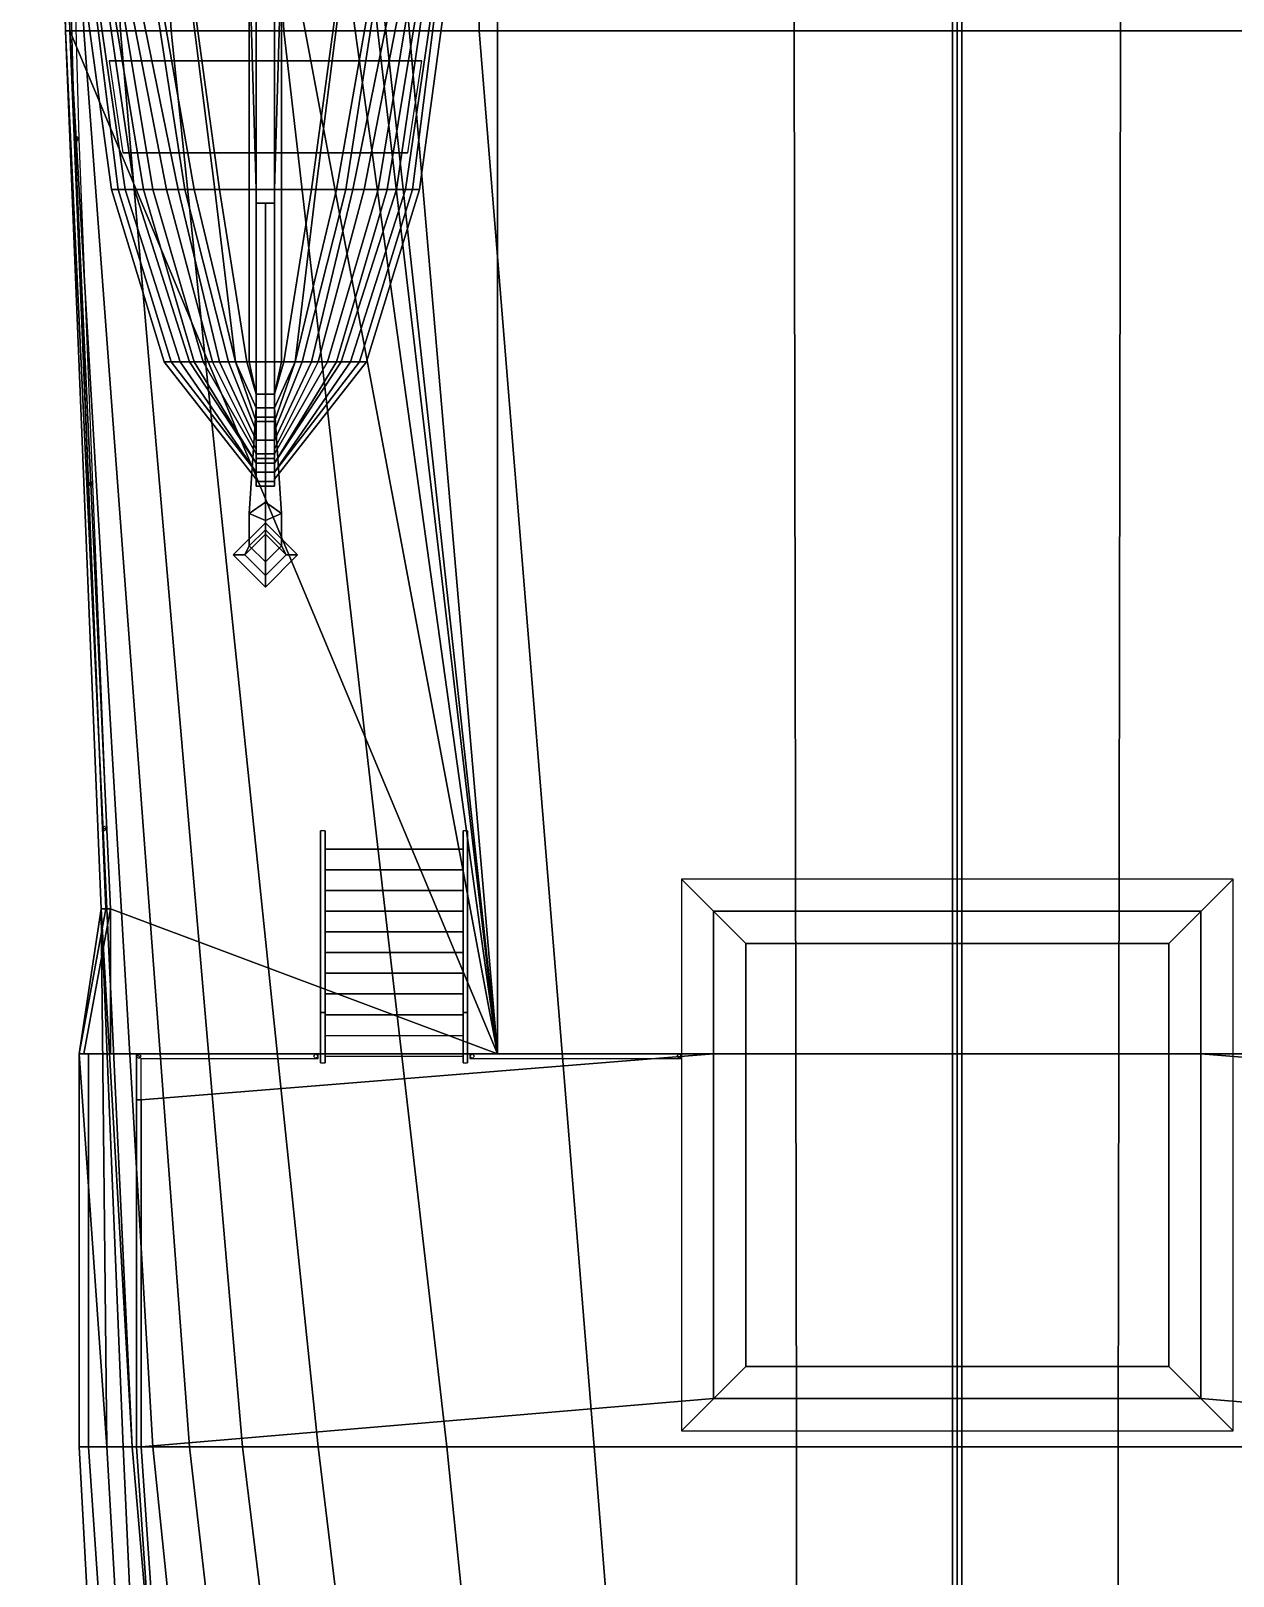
# Model space of a CAD drawing. Header units: millimetres. Extents: x -4 to 4, y -37.4 to 54.3.
# Drawn here: x -4.03 to 1.2, y -12.25 to -5.53 of the extents above; entities that cross this region are included whole.
import ezdxf

# ---------------------------------------------------------------- set-up
doc = ezdxf.new("R2010")
doc.units = ezdxf.units.MM
for name, color, linetype in [('lifebuoys', 1, 'Continuous'), ('railing', 6, 'Continuous'), ('superstructure', 3, 'Continuous')]:
    doc.layers.add(name, color=color, linetype=linetype)

msp = doc.modelspace()

# ---------------------------------------------------------------- linework, layer by layer
for points in [[(-3.95, 0.55, -0.61), (-3.64, -5.53, -0.61), (-3.8, -5.53), (-4.03, 0.55)], [(-4.03, 0.55), (-3.8, -5.53), (-3.86, -5.53, 0.61), (-4.03, 0.55, 0.61)], [(-4.03, 0.55, 0.61), (-3.86, -5.53, 0.61), (-3.88, -5.53, 1.22), (-4.03, 0.55, 1.22)], [(-4.03, 0.55, 1.22), (-3.88, -5.53, 1.22), (-3.88, -5.53, 1.65), (-4, 0.55, 1.65)], [(-4, 0.55, 1.65), (-3.88, -5.53, 1.65), (-3.86, -5.53, 1.71), (-3.98, 0.55, 1.71)], [(-3.78, 0.55, -1.23), (-3.42, -5.53, -1.23), (-3.64, -5.53, -0.61), (-3.95, 0.55, -0.61)], [(-3.26, 0.55, -1.82), (-2.93, -5.53, -1.82), (-3.42, -5.53, -1.23), (-3.78, 0.55, -1.23)], [(-2.15, 0.55, -2.23), (-2.08, -5.53, -2.23), (-2.93, -5.53, -1.82), (-3.26, 0.55, -1.82)], [(-0.71, 0.55, -2.49), (-0.71, -5.53, -2.53), (-2.08, -5.53, -2.23), (-2.15, 0.55, -2.23)], [(0, 0.55, -2.62), (0, -5.53, -2.62), (-0.71, -5.53, -2.53), (-0.71, 0.55, -2.49)], [(0.71, -5.53, -2.53), (0, -5.53, -2.62), (0, 0.55, -2.62), (0.71, 0.55, -2.49)], [(2.08, -5.53, -2.23), (0.71, -5.53, -2.53), (0.71, 0.55, -2.49), (2.15, 0.55, -2.23)], [(-3.88, -5.53, 1.65), (-3.88, -5.53, 1.22), (-3.59, -11.69, 1.22), (-3.724, -9.35, 1.65)], [(-3.88, -5.53, 1.22), (-3.86, -5.53, 0.61), (-3.5, -11.69, 0.61), (-3.59, -11.69, 1.22)], [(-3.88, -5.53, 1.65), (-3.724, -9.35, 1.65), (-3.704, -9.35, 1.71), (-3.86, -5.53, 1.71)], [(-3.86, -5.53, 0.61), (-3.8, -5.53), (-3.34, -11.69), (-3.5, -11.69, 0.61)], [(-3.8, -5.53), (-3.64, -5.53, -0.61), (-3.11, -11.69, -0.61), (-3.34, -11.69)], [(-3.64, -5.53, -0.61), (-3.42, -5.53, -1.23), (-2.78, -11.69, -1.23), (-3.11, -11.69, -0.61)], [(-3.42, -5.53, -1.23), (-2.93, -5.53, -1.82), (-2.22, -11.69, -1.82), (-2.78, -11.69, -1.23)], [(-2.93, -5.53, -1.82), (-2.08, -5.53, -2.23), (-1.58, -11.69, -2.23), (-2.22, -11.69, -1.82)], [(-2.08, -5.53, -2.23), (-0.71, -5.53, -2.53), (-0.7, -11.69, -2.53), (-1.58, -11.69, -2.23)], [(-0.71, -5.53, -2.53), (0, -5.53, -2.62), (0, -11.69, -2.62), (-0.7, -11.69, -2.53)], [(0, -11.69, -2.62), (0, -5.53, -2.62), (0.71, -5.53, -2.53), (0.7, -11.69, -2.53)], [(0.7, -11.69, -2.53), (0.71, -5.53, -2.53), (2.08, -5.53, -2.23), (1.58, -11.69, -2.23)], [(-3.724, -9.35, 1.65), (-3.82, -9.98, 3.13), (-3.82, -9.98, 3.13), (-3.704, -9.35, 1.71)], [(-3.724, -9.35, 1.65), (-3.7, -11.69, 2.45), (-3.7, -11.69, 2.45), (-3.82, -9.98, 3.13)], [(-3.704, -9.35, 1.71), (-3.82, -9.98, 3.13), (-3.8, -9.98, 3.13), (-3.684, -9.35, 1.71)], [(-3.684, -9.35, 1.71), (-3.684, -9.35, 1.71), (-3.8, -9.98, 3.13), (-3.684, -9.98, 1.71)], [(-3.724, -9.35, 1.65), (-3.59, -11.69, 1.22), (-3.59, -11.69, 1.22), (-3.6285, -11.69, 1.65)], [(-3.6285, -11.69, 1.65), (-3.7, -11.69, 2.45), (-3.7, -11.69, 2.45), (-3.724, -9.35, 1.65)], [(-3.82, -9.98, 3.13), (-3.7, -11.69, 2.45), (-3.7, -11.69, 2.45), (-3.82, -11.69, 3.13)], [(-3.78, -11.69, 3.28), (-3.78, -9.98, 3.28), (-3.82, -9.98, 3.13), (-3.82, -11.69, 3.13)], [(-3.78, -9.98, 3.28), (-3.8, -9.98, 3.13), (-3.82, -9.98, 3.13), (-3.78, -9.98, 3.28)], [(3.8, -9.98, 3.13), (-3.8, -9.98, 3.13), (-3.78, -9.98, 3.28), (3.78, -9.98, 3.28)], [(-3.684, -9.98, 1.71), (-3.8, -9.98, 3.13), (-2, -9.98, 2.81), (-2, -9.98, 1.71)], [(-2, -9.98, 2.81), (-3.8, -9.98, 3.13), (3.8, -9.98, 3.13), (2, -9.98, 2.81)], [(-3.57, -11.69, 3.45), (-3.57, -9.98, 3.45), (-3.78, -9.98, 3.28), (-3.78, -11.69, 3.28)], [(3.78, -9.98, 3.28), (-3.78, -9.98, 3.28), (0, -9.98, 3.5), (3.57, -9.98, 3.45)], [(0, -9.98, 3.5), (-3.78, -9.98, 3.28), (-3.57, -9.98, 3.45), (0, -9.98, 3.5)], [(-3.55, -10.18, 3.4503), (-1.06, -9.98, 3.4852), (-3.57, -9.98, 3.45), (-3.57, -10.18, 3.45)], [(-1.06, -11.48, 3.4852), (-1.06, -9.98, 3.4852), (-3.55, -10.18, 3.4503), (-3.55, -11.69, 3.45)], [(3.55, -11.69, 3.4503), (3.55, -10.18, 3.4503), (1.06, -9.98, 3.4852), (1.06, -11.48, 3.4852)], [(3.57, -10.18, 3.45), (3.57, -9.98, 3.45), (1.06, -9.98, 3.4852), (3.55, -10.18, 3.4503)], [(0, -11.69, 3.5), (0, -11.48, 3.5), (-1.06, -11.48, 3.4852), (-3.55, -11.69, 3.4503)], [(3.55, -11.69, 3.4503), (1.06, -11.48, 3.4852), (0, -11.48, 3.5), (0, -11.69, 3.5)], [(-3.82, -11.69, 3.13), (-3.7, -11.69, 2.45), (-3.35, -17.81, 2.45), (-3.49, -17.81, 3.19)], [(-3.78, -11.69, 3.28), (-3.82, -11.69, 3.13), (-3.49, -17.81, 3.19), (-3.36, -17.81, 3.38)], [(-3.57, -11.69, 3.45), (-3.78, -11.69, 3.28), (-3.36, -17.81, 3.38), (-3.15, -17.81, 3.45)], [(-3.7, -11.69, 2.45), (-3.6285, -11.69, 1.65), (-3.35, -17.81, 2.45)], [(-3.6285, -11.69, 1.65), (-3.59, -11.69, 1.22), (-3.06, -17.81, 1.22), (-3.35, -17.81, 2.45)], [(-3.59, -11.69, 1.22), (-3.5, -11.69, 0.61), (-2.87, -17.81, 0.61), (-3.06, -17.81, 1.22)], [(0, -17.28, 3.5), (0, -11.69, 3.5), (-3.55, -11.69, 3.45), (-3.1664, -17.28, 3.4503)], [(-3.5, -11.69, 0.61), (-3.34, -11.69), (-2.64, -17.81), (-2.87, -17.81, 0.61)], [(-3.34, -11.69), (-3.11, -11.69, -0.61), (-2.36, -17.81, -0.61), (-2.64, -17.81)], [(-3.11, -11.69, -0.61), (-2.78, -11.69, -1.23), (-2.04, -17.81, -1.23), (-2.36, -17.81, -0.61)], [(-2.78, -11.69, -1.23), (-2.22, -11.69, -1.82), (-1.6, -17.81, -1.82), (-2.04, -17.81, -1.23)], [(-2.22, -11.69, -1.82), (-1.58, -11.69, -2.23), (-1.09, -17.81, -2.23), (-1.6, -17.81, -1.82)], [(-1.58, -11.69, -2.23), (-0.7, -11.69, -2.53), (-0.7, -17.81, -2.43), (-1.09, -17.81, -2.23)], [(-0.7, -11.69, -2.53), (0, -11.69, -2.62), (0, -17.81, -2.62), (-0.7, -17.81, -2.43)], [(0, -17.81, -2.62), (0, -11.69, -2.62), (0.7, -11.69, -2.53), (0.7, -17.81, -2.43)], [(3.1664, -17.28, 3.4503), (3.55, -11.69, 3.4503), (0, -11.69, 3.5), (0, -17.28, 3.5)], [(0.7, -17.81, -2.43), (0.7, -11.69, -2.53), (1.58, -11.69, -2.23), (1.09, -17.81, -2.23)], [(1.09, -17.81, -2.23), (1.58, -11.69, -2.23), (2.22, -11.69, -1.82), (1.6, -17.81, -1.82)]]:
    msp.add_3dface(points)
at = {"layer": 'lifebuoys'}
for points in [[(-3.62, -6.22, 2.66), (-3.68, -6.22, 3), (-3.82, -5.19, 2.98), (-3.77, -5.19, 2.58)], [(-3.68, -6.22, 3), (-3.65, -6.22, 3.01), (-3.78, -5.19, 2.98), (-3.82, -5.19, 2.98)], [(-3.65, -6.22, 3.01), (-3.58, -6.22, 2.66), (-3.73, -5.19, 2.58), (-3.78, -5.19, 2.98)], [(-3.54, -6.22, 2.42), (-3.62, -6.22, 2.66), (-3.77, -5.19, 2.58), (-3.71, -5.19, 2.39)], [(-3.58, -6.22, 2.66), (-3.5, -6.22, 2.43), (-3.67, -5.19, 2.39), (-3.73, -5.19, 2.58)], [(-3.44, -6.22, 2.24), (-3.54, -6.22, 2.42), (-3.71, -5.19, 2.39), (-3.64, -5.19, 2.24)], [(-3.5, -6.22, 2.43), (-3.39, -6.22, 2.25), (-3.6, -5.19, 2.25), (-3.67, -5.19, 2.39)], [(-3.36, -6.22, 2.13), (-3.44, -6.22, 2.24), (-3.64, -5.19, 2.24), (-3.52, -5.19, 2.1)], [(-3.39, -6.22, 2.25), (-3.32, -6.22, 2.15), (-3.5, -5.19, 2.13), (-3.6, -5.19, 2.25)], [(-3.23, -6.22, 2.03), (-3.36, -6.22, 2.13), (-3.52, -5.19, 2.1), (-3.36, -5.19, 2)], [(-3.32, -6.22, 2.15), (-3.21, -6.22, 2.07), (-3.35, -5.19, 2.04), (-3.5, -5.19, 2.13)], [(-3.05, -6.22, 1.97), (-3.23, -6.22, 2.03), (-3.36, -5.19, 2), (-3.08, -5.19, 1.95)], [(-3.21, -6.22, 2.07), (-3.08, -6.22, 2.01), (-3.08, -5.19, 1.98), (-3.35, -5.19, 2.04)], [(-3.05, -6.22, 1.85), (-3.05, -6.22, 1.97), (-3.08, -5.19, 1.95), (-3.05, -5.19, 1.75)], [(-3.08, -6.22, 2.01), (-2.94, -6.22, 2.01), (-2.94, -5.19, 1.98), (-3.08, -5.19, 1.98)], [(-2.97, -6.22, 1.85), (-3.05, -6.22, 1.85), (-3.05, -5.19, 1.75), (-2.97, -5.19, 1.75)], [(-2.97, -6.22, 1.97), (-2.97, -6.22, 1.85), (-2.97, -5.19, 1.75), (-2.94, -5.19, 1.95)], [(-2.79, -6.22, 2.03), (-2.97, -6.22, 1.97), (-2.94, -5.19, 1.95), (-2.66, -5.19, 2)], [(-2.94, -6.22, 2.01), (-2.81, -6.22, 2.07), (-2.67, -5.19, 2.04), (-2.94, -5.19, 1.98)], [(-2.81, -6.22, 2.07), (-2.7, -6.22, 2.15), (-2.52, -5.19, 2.13), (-2.67, -5.19, 2.04)], [(-2.66, -6.22, 2.13), (-2.79, -6.22, 2.03), (-2.66, -5.19, 2), (-2.5, -5.19, 2.1)], [(-2.7, -6.22, 2.15), (-2.63, -6.22, 2.25), (-2.42, -5.19, 2.25), (-2.52, -5.19, 2.13)], [(-2.58, -6.22, 2.24), (-2.66, -6.22, 2.13), (-2.5, -5.19, 2.1), (-2.38, -5.19, 2.24)], [(-2.63, -6.22, 2.25), (-2.52, -6.22, 2.43), (-2.35, -5.19, 2.39), (-2.42, -5.19, 2.25)], [(-2.48, -6.22, 2.42), (-2.58, -6.22, 2.24), (-2.38, -5.19, 2.24), (-2.31, -5.19, 2.39)], [(-2.52, -6.22, 2.43), (-2.44, -6.22, 2.66), (-2.29, -5.19, 2.58), (-2.35, -5.19, 2.39)], [(-2.4, -6.22, 2.66), (-2.48, -6.22, 2.42), (-2.31, -5.19, 2.39), (-2.25, -5.19, 2.58)], [(-2.44, -6.22, 2.66), (-2.37, -6.22, 3.01), (-2.24, -5.19, 2.98), (-2.29, -5.19, 2.58)], [(-2.34, -6.22, 3), (-2.4, -6.22, 2.66), (-2.25, -5.19, 2.58), (-2.2, -5.19, 2.98)], [(-2.37, -6.22, 3.01), (-2.34, -6.22, 3), (-2.2, -5.19, 2.98), (-2.24, -5.19, 2.98)], [(-3.69, -5.66, 2.73), (-3.69, -5.66, 2.78), (-2.33, -5.66, 2.78), (-2.33, -5.66, 2.73)], [(-3.69, -5.66, 2.78), (-3.63, -6.06, 2.78), (-2.39, -6.06, 2.78), (-2.33, -5.66, 2.78)], [(-3.63, -6.06, 2.78), (-3.63, -6.06, 2.73), (-2.39, -6.06, 2.73), (-2.39, -6.06, 2.78)], [(-3.68, -6.22, 3), (-3.62, -6.22, 2.66), (-3.38, -6.97, 2.71), (-3.45, -6.97, 3.05)], [(-3.65, -6.22, 3.01), (-3.68, -6.22, 3), (-3.45, -6.97, 3.05), (-3.42, -6.97, 3.06)], [(-3.58, -6.22, 2.66), (-3.65, -6.22, 3.01), (-3.42, -6.97, 3.06), (-3.34, -6.97, 2.72)], [(-3.62, -6.22, 2.66), (-3.54, -6.22, 2.42), (-3.32, -6.97, 2.51), (-3.38, -6.97, 2.71)], [(-3.5, -6.22, 2.43), (-3.58, -6.22, 2.66), (-3.34, -6.97, 2.72), (-3.28, -6.97, 2.52)], [(-3.54, -6.22, 2.42), (-3.44, -6.22, 2.24), (-3.24, -6.97, 2.34), (-3.32, -6.97, 2.51)], [(-3.39, -6.22, 2.25), (-3.5, -6.22, 2.43), (-3.28, -6.97, 2.52), (-3.21, -6.97, 2.34)], [(-3.44, -6.22, 2.24), (-3.36, -6.22, 2.13), (-3.17, -6.97, 2.18), (-3.24, -6.97, 2.34)], [(-3.32, -6.22, 2.15), (-3.39, -6.22, 2.25), (-3.21, -6.97, 2.34), (-3.14, -6.97, 2.21)], [(-3.36, -6.22, 2.13), (-3.23, -6.22, 2.03), (-3.14, -6.97, 2.13), (-3.17, -6.97, 2.18)], [(-3.21, -6.22, 2.07), (-3.32, -6.22, 2.15), (-3.14, -6.97, 2.21), (-3.09, -6.97, 2.13)], [(-3.23, -6.22, 2.03), (-3.05, -6.22, 1.97), (-3.05, -6.97, 2.05), (-3.14, -6.97, 2.13)], [(-3.08, -6.22, 2.01), (-3.21, -6.22, 2.07), (-3.09, -6.97, 2.13), (-3.08, -6.97, 2.1)], [(-2.94, -6.22, 2.01), (-3.08, -6.22, 2.01), (-3.08, -6.97, 2.1), (-2.94, -6.97, 2.1)], [(-3.05, -6.22, 1.97), (-3.05, -6.22, 1.85), (-3.05, -6.97, 2.01), (-3.05, -6.97, 2.05)], [(-3.05, -6.22, 1.85), (-2.97, -6.22, 1.85), (-2.97, -6.97, 2.01), (-3.05, -6.97, 2.01)], [(-2.97, -6.22, 1.85), (-2.97, -6.22, 1.97), (-2.97, -6.97, 2.05), (-2.97, -6.97, 2.01)], [(-2.97, -6.22, 1.97), (-2.79, -6.22, 2.03), (-2.88, -6.97, 2.13), (-2.97, -6.97, 2.05)], [(-2.81, -6.22, 2.07), (-2.94, -6.22, 2.01), (-2.94, -6.97, 2.1), (-2.93, -6.97, 2.13)], [(-2.7, -6.22, 2.15), (-2.81, -6.22, 2.07), (-2.93, -6.97, 2.13), (-2.88, -6.97, 2.21)], [(-2.63, -6.22, 2.25), (-2.7, -6.22, 2.15), (-2.88, -6.97, 2.21), (-2.81, -6.97, 2.34)], [(-2.79, -6.22, 2.03), (-2.66, -6.22, 2.13), (-2.85, -6.97, 2.18), (-2.88, -6.97, 2.13)], [(-2.66, -6.22, 2.13), (-2.58, -6.22, 2.24), (-2.78, -6.97, 2.34), (-2.85, -6.97, 2.18)], [(-2.52, -6.22, 2.43), (-2.63, -6.22, 2.25), (-2.81, -6.97, 2.34), (-2.74, -6.97, 2.52)], [(-2.58, -6.22, 2.24), (-2.48, -6.22, 2.42), (-2.7, -6.97, 2.51), (-2.78, -6.97, 2.34)], [(-2.44, -6.22, 2.66), (-2.52, -6.22, 2.43), (-2.74, -6.97, 2.52), (-2.68, -6.97, 2.72)], [(-2.48, -6.22, 2.42), (-2.4, -6.22, 2.66), (-2.64, -6.97, 2.71), (-2.7, -6.97, 2.51)], [(-2.37, -6.22, 3.01), (-2.44, -6.22, 2.66), (-2.68, -6.97, 2.72), (-2.6, -6.97, 3.06)], [(-2.4, -6.22, 2.66), (-2.34, -6.22, 3), (-2.57, -6.97, 3.05), (-2.64, -6.97, 2.71)], [(-2.34, -6.22, 3), (-2.37, -6.22, 3.01), (-2.6, -6.97, 3.06), (-2.57, -6.97, 3.05)], [(-3.05, -7.45, 2.89), (-3.05, -7.48, 3.18), (-3.45, -6.97, 3.05), (-3.38, -6.97, 2.71)], [(-3.05, -7.48, 3.18), (-3.05, -7.45, 3.18), (-3.42, -6.97, 3.06), (-3.45, -6.97, 3.05)], [(-3.05, -7.45, 3.18), (-3.05, -7.41, 2.89), (-3.34, -6.97, 2.72), (-3.42, -6.97, 3.06)], [(-3.05, -7.41, 2.71), (-3.05, -7.45, 2.89), (-3.38, -6.97, 2.71), (-3.32, -6.97, 2.51)], [(-3.05, -7.41, 2.89), (-3.05, -7.37, 2.71), (-3.28, -6.97, 2.52), (-3.34, -6.97, 2.72)], [(-3.05, -7.35, 2.51), (-3.05, -7.41, 2.71), (-3.32, -6.97, 2.51), (-3.24, -6.97, 2.34)], [(-3.05, -7.37, 2.71), (-3.05, -7.31, 2.51), (-3.21, -6.97, 2.34), (-3.28, -6.97, 2.52)], [(-3.05, -7.27, 2.34), (-3.05, -7.35, 2.51), (-3.24, -6.97, 2.34), (-3.17, -6.97, 2.18)], [(-3.05, -7.31, 2.51), (-3.05, -7.23, 2.34), (-3.14, -6.97, 2.21), (-3.21, -6.97, 2.34)], [(-3.05, -7.17, 2.18), (-3.05, -7.27, 2.34), (-3.17, -6.97, 2.18), (-3.14, -6.97, 2.13)], [(-3.05, -7.23, 2.34), (-3.05, -7.11, 2.18), (-3.09, -6.97, 2.13), (-3.14, -6.97, 2.21)], [(-3.05, -7.17, 2.18), (-3.14, -6.97, 2.13), (-3.05, -6.97, 2.05), (-3.05, -7.17, 2.18)], [(-3.05, -7.11, 2.18), (-3.05, -7.11, 2.18), (-3.08, -6.97, 2.1), (-3.09, -6.97, 2.13)], [(-3.05, -7.11, 2.18), (-2.97, -7.11, 2.18), (-2.94, -6.97, 2.1), (-3.08, -6.97, 2.1)], [(-2.97, -7.21, 2.18), (-3.05, -7.21, 2.18), (-3.05, -6.97, 2.01), (-2.97, -6.97, 2.01)], [(-3.05, -7.17, 2.18), (-3.05, -6.97, 2.05), (-3.05, -6.97, 2.01), (-3.05, -7.21, 2.18)], [(-2.97, -7.45, 2.89), (-2.97, -7.41, 2.71), (-2.7, -6.97, 2.51), (-2.64, -6.97, 2.71)], [(-2.97, -7.37, 2.71), (-2.97, -7.41, 2.89), (-2.68, -6.97, 2.72), (-2.74, -6.97, 2.52)], [(-2.97, -7.48, 3.18), (-2.97, -7.45, 2.89), (-2.64, -6.97, 2.71), (-2.57, -6.97, 3.05)], [(-2.97, -7.41, 2.89), (-2.97, -7.45, 3.18), (-2.6, -6.97, 3.06), (-2.68, -6.97, 2.72)], [(-2.97, -7.41, 2.71), (-2.97, -7.35, 2.51), (-2.78, -6.97, 2.34), (-2.7, -6.97, 2.51)], [(-2.97, -7.31, 2.51), (-2.97, -7.37, 2.71), (-2.74, -6.97, 2.52), (-2.81, -6.97, 2.34)], [(-2.97, -6.97, 2.05), (-2.97, -7.17, 2.18), (-2.97, -7.21, 2.18), (-2.97, -6.97, 2.01)], [(-2.97, -7.11, 2.18), (-2.97, -7.23, 2.34), (-2.88, -6.97, 2.21), (-2.93, -6.97, 2.13)], [(-2.97, -7.27, 2.34), (-2.97, -7.17, 2.18), (-2.88, -6.97, 2.13), (-2.85, -6.97, 2.18)], [(-2.97, -7.35, 2.51), (-2.97, -7.27, 2.34), (-2.85, -6.97, 2.18), (-2.78, -6.97, 2.34)], [(-2.97, -7.23, 2.34), (-2.97, -7.31, 2.51), (-2.81, -6.97, 2.34), (-2.88, -6.97, 2.21)], [(-2.97, -7.11, 2.18), (-2.97, -7.11, 2.18), (-2.93, -6.97, 2.13), (-2.94, -6.97, 2.1)], [(-2.88, -6.97, 2.13), (-2.97, -7.17, 2.18), (-2.97, -7.17, 2.18), (-2.97, -6.97, 2.05)], [(-2.97, -7.45, 3.18), (-2.97, -7.48, 3.18), (-2.57, -6.97, 3.05), (-2.6, -6.97, 3.06)], [(-3.05, -7.23, 2.34), (-2.97, -7.23, 2.34), (-2.97, -7.11, 2.18), (-3.05, -7.11, 2.18)], [(-3.05, -7.27, 2.34), (-3.05, -7.17, 2.18), (-3.05, -7.21, 2.18), (-3.05, -7.31, 2.34)], [(-2.97, -7.17, 2.18), (-2.97, -7.27, 2.34), (-2.97, -7.31, 2.34), (-2.97, -7.21, 2.18)], [(-2.97, -7.31, 2.34), (-3.05, -7.31, 2.34), (-3.05, -7.21, 2.18), (-2.97, -7.21, 2.18)], [(-3.05, -7.31, 2.51), (-2.97, -7.31, 2.51), (-2.97, -7.23, 2.34), (-3.05, -7.23, 2.34)], [(-3.05, -7.35, 2.51), (-3.05, -7.27, 2.34), (-3.05, -7.31, 2.34), (-3.05, -7.39, 2.51)], [(-2.97, -7.39, 2.51), (-3.05, -7.39, 2.51), (-3.05, -7.31, 2.34), (-2.97, -7.31, 2.34)], [(-3.05, -7.37, 2.71), (-2.97, -7.37, 2.71), (-2.97, -7.31, 2.51), (-3.05, -7.31, 2.51)], [(-2.97, -7.27, 2.34), (-2.97, -7.35, 2.51), (-2.97, -7.39, 2.51), (-2.97, -7.31, 2.34)], [(-3.05, -7.41, 2.71), (-3.05, -7.35, 2.51), (-3.05, -7.39, 2.51), (-3.05, -7.45, 2.71)], [(-3.05, -7.41, 2.89), (-2.97, -7.41, 2.89), (-2.97, -7.37, 2.71), (-3.05, -7.37, 2.71)], [(-2.97, -7.45, 2.71), (-3.05, -7.45, 2.71), (-3.05, -7.39, 2.51), (-2.97, -7.39, 2.51)], [(-2.97, -7.35, 2.51), (-2.97, -7.41, 2.71), (-2.97, -7.45, 2.71), (-2.97, -7.39, 2.51)], [(-3.05, -7.45, 2.89), (-3.05, -7.41, 2.71), (-3.05, -7.45, 2.71), (-3.05, -7.49, 2.89)], [(-3.05, -7.45, 3.18), (-2.97, -7.45, 3.18), (-2.97, -7.41, 2.89), (-3.05, -7.41, 2.89)], [(-2.97, -7.49, 2.89), (-3.05, -7.49, 2.89), (-3.05, -7.45, 2.71), (-2.97, -7.45, 2.71)], [(-3.05, -7.48, 3.18), (-3.05, -7.45, 2.89), (-3.05, -7.49, 2.89), (-3.05, -7.51, 3.18)], [(-3.05, -7.51, 3.18), (-2.97, -7.51, 3.18), (-2.97, -7.45, 3.18), (-3.05, -7.45, 3.18)], [(-2.97, -7.41, 2.71), (-2.97, -7.45, 2.89), (-2.97, -7.49, 2.89), (-2.97, -7.45, 2.71)], [(-2.97, -7.45, 2.89), (-2.97, -7.48, 3.18), (-2.97, -7.51, 3.18), (-2.97, -7.49, 2.89)], [(-2.97, -7.51, 3.18), (-3.05, -7.51, 3.18), (-3.05, -7.49, 2.89), (-2.97, -7.49, 2.89)]]:
    msp.add_3dface(points, dxfattribs=at)
at = {"layer": 'railing'}
for points in [[(-3.82, -6, 2.71), (-3.86, -4.5, 2.71), (-3.88, -4.5, 2.71), (-3.84, -6, 2.71)], [(-3.82, -6, 2.21), (-3.86, -4.5, 2.21), (-3.88, -4.5, 2.21), (-3.84, -6, 2.21)], [(-3.83, -5.99, 1.71), (-3.84, -6, 1.71), (-3.84, -6, 2.71), (-3.83, -5.99, 2.71)], [(-3.84, -6, 1.71), (-3.83, -6.01, 1.71), (-3.83, -6.01, 2.71), (-3.84, -6, 2.71)], [(-3.76, -7.5, 2.71), (-3.82, -6, 2.71), (-3.84, -6, 2.71), (-3.78, -7.5, 2.71)], [(-3.76, -7.5, 2.21), (-3.82, -6, 2.21), (-3.84, -6, 2.21), (-3.78, -7.5, 2.21)], [(-3.82, -6, 1.71), (-3.83, -5.99, 1.71), (-3.83, -5.99, 2.71), (-3.82, -6, 2.71)], [(-3.83, -6.01, 1.71), (-3.82, -6, 1.71), (-3.82, -6, 2.71), (-3.83, -6.01, 2.71)], [(-3.77, -7.49, 1.71), (-3.78, -7.5, 1.71), (-3.78, -7.5, 2.71), (-3.77, -7.49, 2.71)], [(-3.78, -7.5, 1.71), (-3.77, -7.51, 1.71), (-3.77, -7.51, 2.71), (-3.78, -7.5, 2.71)], [(-3.7, -9, 2.71), (-3.76, -7.5, 2.71), (-3.78, -7.5, 2.71), (-3.72, -9, 2.71)], [(-3.7, -9, 2.21), (-3.76, -7.5, 2.21), (-3.78, -7.5, 2.21), (-3.72, -9, 2.21)], [(-3.76, -7.5, 1.71), (-3.77, -7.49, 1.71), (-3.77, -7.49, 2.71), (-3.76, -7.5, 2.71)], [(-3.77, -7.51, 1.71), (-3.76, -7.5, 1.71), (-3.76, -7.5, 2.71), (-3.77, -7.51, 2.71)], [(-3.71, -8.99, 1.71), (-3.72, -9, 1.71), (-3.72, -9, 2.71), (-3.71, -8.99, 2.71)], [(-3.72, -9, 1.71), (-3.71, -9.01, 1.71), (-3.71, -9.01, 2.71), (-3.72, -9, 2.71)], [(-3.7, -9, 1.71), (-3.71, -8.99, 1.71), (-3.71, -8.99, 2.71), (-3.7, -9, 2.71)], [(-3.71, -9.01, 1.71), (-3.7, -9, 1.71), (-3.7, -9, 2.71), (-3.71, -9.01, 2.71)], [(-3.56, -9.98, 3.45), (-3.57, -9.99, 3.45), (-3.57, -9.99, 4.45), (-3.56, -9.98, 4.45)], [(-2.78, -9.98, 4.45), (-3.57, -9.98, 4.45), (-3.55, -10, 4.45), (-2.78, -10, 4.45)], [(-3.57, -9.98, 4.45), (-3.57, -10.18, 4.45), (-3.55, -10.18, 4.45), (-3.55, -10, 4.45)], [(-3.57, -9.98, 3.95), (-3.57, -10.18, 3.95), (-3.55, -10.18, 3.95), (-3.55, -10, 3.95)], [(-2.78, -9.98, 3.95), (-3.57, -9.98, 3.95), (-3.55, -10, 3.95), (-2.78, -10, 3.95)], [(-3.57, -9.99, 3.45), (-3.56, -10, 3.45), (-3.56, -10, 4.45), (-3.57, -9.99, 4.45)], [(-3.55, -9.99, 3.45), (-3.56, -9.98, 3.45), (-3.56, -9.98, 4.45), (-3.55, -9.99, 4.45)], [(-3.56, -10, 3.45), (-3.55, -9.99, 3.45), (-3.55, -9.99, 4.45), (-3.56, -10, 4.45)], [(-2.79, -9.98, 3.45), (-2.8, -9.99, 3.45), (-2.8, -9.99, 4.45), (-2.79, -9.98, 4.45)], [(-2.8, -9.99, 3.45), (-2.79, -10, 3.45), (-2.79, -10, 4.45), (-2.8, -9.99, 4.45)], [(-2.78, -9.99, 3.45), (-2.79, -9.98, 3.45), (-2.79, -9.98, 4.45), (-2.78, -9.99, 4.45)], [(-2.79, -10, 3.45), (-2.78, -9.99, 3.45), (-2.78, -9.99, 4.45), (-2.79, -10, 4.45)], [(-2.11, -9.98, 3.45), (-2.12, -9.99, 3.45), (-2.12, -9.99, 4.45), (-2.11, -9.98, 4.45)], [(-1.2, -9.98, 4.45), (-2.12, -9.98, 4.45), (-2.12, -10, 4.45), (-1.2, -10, 4.45)], [(-1.2, -9.98, 3.95), (-2.12, -9.98, 3.95), (-2.12, -10, 3.95), (-1.2, -10, 3.95)], [(-2.12, -9.99, 3.45), (-2.11, -10, 3.45), (-2.11, -10, 4.45), (-2.12, -9.99, 4.45)], [(-2.1, -9.99, 3.45), (-2.11, -9.98, 3.45), (-2.11, -9.98, 4.45), (-2.1, -9.99, 4.45)], [(-2.11, -10, 3.45), (-2.1, -9.99, 3.45), (-2.1, -9.99, 4.45), (-2.11, -10, 4.45)], [(-1.21, -9.98, 3.45), (-1.22, -9.99, 3.45), (-1.22, -9.99, 4.45), (-1.21, -9.98, 4.45)], [(-1.22, -9.99, 3.45), (-1.21, -10, 3.45), (-1.21, -10, 4.45), (-1.22, -9.99, 4.45)], [(-1.2, -9.99, 3.45), (-1.21, -9.98, 3.45), (-1.21, -9.98, 4.45), (-1.2, -9.99, 4.45)], [(-1.21, -10, 3.45), (-1.2, -9.99, 3.45), (-1.2, -9.99, 4.45), (-1.21, -10, 4.45)]]:
    msp.add_3dface(points, dxfattribs=at)
at = {"layer": 'superstructure'}
for points in [[(-3.67, 18.83, 1.71), (-3.85, 11.49, 1.71), (-2, -9.98, 1.71), (-2, 19.88, 1.71)], [(-2, 19.88, 1.71), (-2, -9.98, 1.71), (-2, -9.98, 2.81), (-2, 19.88, 2.81)], [(-2, 19.88, 2.81), (-2, -9.98, 2.81), (2, -9.98, 2.81), (2, 19.88, 2.81)], [(0, -16.62, 21.45), (-0.02, -16.64, 21.47), (-0.02, 12.11, 13.62), (0, 12.11, 13.6)], [(-0.02, -16.64, 21.47), (0, -16.66, 21.49), (0, 12.11, 13.64), (-0.02, 12.11, 13.62)], [(0.02, -16.64, 21.47), (0, -16.62, 21.45), (0, 12.11, 13.6), (0.02, 12.11, 13.62)], [(0, -16.66, 21.49), (0.02, -16.64, 21.47), (0.02, 12.11, 13.62), (0, 12.11, 13.64)], [(-3.85, 11.49, 1.71), (-3.6, 4.68, 1.71), (-2, -9.98, 1.71), (-3.85, 11.49, 1.71)], [(-3.6, 4.68, 1.71), (-3.6, 3.68, 1.71), (-2, -9.98, 1.71), (-3.6, 4.68, 1.71)], [(-3.9, 3.68, 1.71), (-3.98, 0.55, 1.71), (-2, -9.98, 1.71), (-3.9, 3.68, 1.71)], [(-3.6, 3.68, 1.71), (-3.9, 3.68, 1.71), (-2, -9.98, 1.71), (-3.6, 3.68, 1.71)], [(-3.98, 0.55, 1.71), (-3.86, -5.53, 1.71), (-2, -9.98, 1.71), (-3.98, 0.55, 1.71)], [(-3.86, -5.53, 1.71), (-3.684, -9.35, 1.71), (-2, -9.98, 1.71), (-3.86, -5.53, 1.71)], [(-3.86, -5.53, 1.71), (-3.704, -9.35, 1.71), (-3.684, -9.35, 1.71), (-3.86, -5.53, 1.71)], [(-2.97, -6.28, 5.22), (-3.01, -6.28, 5.18), (-3.05, -6.28, 5.22), (-3.01, -6.28, 5.26)], [(-3.05, -6.28, 5.22), (-3.01, -6.28, 5.18), (-3.01, -7.17, 5.02), (-3.05, -7.17, 5.06)], [(-3.01, -6.28, 5.26), (-3.05, -6.28, 5.22), (-3.05, -7.17, 5.06), (-3.01, -7.17, 5.1)], [(-3.01, -6.28, 5.18), (-2.97, -6.28, 5.22), (-2.97, -7.17, 5.06), (-3.01, -7.17, 5.02)], [(-2.97, -6.28, 5.22), (-3.01, -6.28, 5.26), (-3.01, -7.17, 5.1), (-2.97, -7.17, 5.06)], [(-3.05, -7.17, 5.06), (-3.01, -7.17, 5.02), (-3.01, -7.58, 4.7), (-3.08, -7.63, 4.72)], [(-3.01, -7.17, 5.1), (-3.05, -7.17, 5.06), (-3.08, -7.63, 4.72), (-3.01, -7.66, 4.76)], [(-3.01, -7.17, 5.02), (-2.97, -7.17, 5.06), (-2.94, -7.63, 4.72), (-3.01, -7.58, 4.7)], [(-2.97, -7.17, 5.06), (-3.01, -7.17, 5.1), (-3.01, -7.66, 4.76), (-2.94, -7.63, 4.72)], [(-3.01, -7.7, 4.37), (-3.08, -7.77, 4.37), (-3.08, -7.63, 4.72), (-3.01, -7.58, 4.7)], [(-2.94, -7.77, 4.37), (-3.01, -7.7, 4.37), (-3.01, -7.58, 4.7), (-2.94, -7.63, 4.72)], [(-3.08, -7.77, 4.37), (-3.01, -7.84, 4.37), (-3.01, -7.66, 4.76), (-3.08, -7.63, 4.72)], [(-3.01, -7.84, 4.37), (-2.94, -7.77, 4.37), (-2.94, -7.63, 4.72), (-3.01, -7.66, 4.76)], [(-3.01, -7.67, 1.71), (-3.15, -7.81, 1.71), (-3.1, -7.81, 2.01), (-3.01, -7.72, 2.01)], [(-3.01, -7.72, 2.01), (-3.1, -7.81, 2.01), (-3.08, -7.77, 4.37), (-3.01, -7.7, 4.37)], [(-2.87, -7.81, 1.71), (-3.01, -7.67, 1.71), (-3.01, -7.72, 2.01), (-2.92, -7.81, 2.01)], [(-2.92, -7.81, 2.01), (-3.01, -7.72, 2.01), (-3.01, -7.7, 4.37), (-2.94, -7.77, 4.37)], [(-3.1, -7.81, 2.01), (-3.01, -7.9, 2.01), (-3.01, -7.84, 4.37), (-3.08, -7.77, 4.37)], [(-3.01, -7.9, 2.01), (-2.92, -7.81, 2.01), (-2.94, -7.77, 4.37), (-3.01, -7.84, 4.37)], [(-3.15, -7.81, 1.71), (-3.01, -7.95, 1.71), (-3.01, -7.9, 2.01), (-3.1, -7.81, 2.01)], [(-3.01, -7.95, 1.71), (-2.87, -7.81, 1.71), (-2.92, -7.81, 2.01), (-3.01, -7.9, 2.01)], [(-2.77, -9.01, 1.71), (-2.77, -9.23, 1.71), (-2.77, -10.02, 3.13), (-2.77, -9.8, 3.13)], [(-2.75, -9.8, 3.13), (-2.75, -9.01, 1.71), (-2.77, -9.01, 1.71), (-2.77, -9.8, 3.13)], [(-2.75, -10.02, 3.13), (-2.75, -9.23, 1.71), (-2.75, -9.01, 1.71), (-2.75, -9.8, 3.13)], [(-2.15, -9.01, 1.71), (-2.15, -9.23, 1.71), (-2.15, -10.02, 3.13), (-2.15, -9.8, 3.13)], [(-2.13, -9.8, 3.13), (-2.13, -9.01, 1.71), (-2.15, -9.01, 1.71), (-2.15, -9.8, 3.13)], [(-2.13, -10.02, 3.13), (-2.13, -9.23, 1.71), (-2.13, -9.01, 1.71), (-2.13, -9.8, 3.13)], [(-2.75, -9.09, 1.82), (-2.75, -9.27, 1.82), (-2.15, -9.27, 1.82), (-2.15, -9.09, 1.82)], [(-2.15, -9.09, 1.82), (-2.15, -9.09, 1.79), (-2.75, -9.09, 1.79), (-2.75, -9.09, 1.82)], [(-2.15, -9.18, 1.98), (-2.15, -9.18, 1.95), (-2.75, -9.18, 1.95), (-2.75, -9.18, 1.98)], [(-2.75, -9.18, 1.98), (-2.75, -9.36, 1.98), (-2.15, -9.36, 1.98), (-2.15, -9.18, 1.98)], [(-2.15, -9.27, 2.14), (-2.15, -9.27, 2.11), (-2.75, -9.27, 2.11), (-2.75, -9.27, 2.14)], [(-2.75, -9.27, 2.14), (-2.75, -9.45, 2.14), (-2.15, -9.45, 2.14), (-2.15, -9.27, 2.14)], [(0.92, -9.5, 5.08), (1.2, -9.22, 4.69), (-1.2, -9.22, 4.69), (-0.92, -9.5, 5.08)], [(0.92, -9.5, 4.69), (1.2, -9.22, 4.3), (-1.2, -9.22, 4.3), (-0.92, -9.5, 4.69)], [(0.92, -9.5, 4.3), (1.2, -9.22, 3.91), (-1.2, -9.22, 3.91), (-0.92, -9.5, 4.3)], [(0.92, -9.5, 3.91), (1.2, -9.22, 3.52), (-1.2, -9.22, 3.52), (-0.92, -9.5, 3.91)], [(-0.92, -9.5, 4.3), (-1.2, -9.22, 3.91), (-1.2, -11.62, 3.91), (-0.92, -11.34, 4.3)], [(-0.92, -9.5, 3.91), (-1.2, -9.22, 3.52), (-1.2, -11.62, 3.52), (-0.92, -11.34, 3.91)], [(-0.92, -9.5, 5.08), (-1.2, -9.22, 4.69), (-1.2, -11.62, 4.69), (-0.92, -11.34, 5.08)], [(-0.92, -9.5, 4.69), (-1.2, -9.22, 4.3), (-1.2, -11.62, 4.3), (-0.92, -11.34, 4.69)], [(0.92, -11.34, 5.08), (1.2, -11.62, 4.69), (1.2, -9.22, 4.69), (0.92, -9.5, 5.08)], [(0.92, -11.34, 4.69), (1.2, -11.62, 4.3), (1.2, -9.22, 4.3), (0.92, -9.5, 4.69)], [(0.92, -11.34, 4.3), (1.2, -11.62, 3.91), (1.2, -9.22, 3.91), (0.92, -9.5, 4.3)], [(0.92, -11.34, 3.91), (1.2, -11.62, 3.52), (1.2, -9.22, 3.52), (0.92, -9.5, 3.91)], [(-3.684, -9.35, 1.71), (-3.684, -9.98, 1.71), (-2, -9.98, 1.71), (-3.684, -9.35, 1.71)], [(-2.75, -9.36, 2.3), (-2.75, -9.54, 2.3), (-2.15, -9.54, 2.3), (-2.15, -9.36, 2.3)], [(-2.15, -9.36, 2.3), (-2.15, -9.36, 2.27), (-2.75, -9.36, 2.27), (-2.75, -9.36, 2.3)], [(1.06, -9.36, 3.52), (1.06, -9.36, 2.81), (-1.06, -9.36, 2.81), (-1.06, -9.36, 3.52)], [(-1.06, -9.36, 2.81), (-1.06, -9.98, 2.81), (-1.06, -9.98, 3.4852), (-1.06, -9.36, 3.52)], [(-1.06, -9.98, 3.4852), (-1.06, -11.48, 3.4852), (-1.06, -11.48, 3.52), (-1.06, -9.36, 3.52)], [(1.06, -9.98, 3.4852), (1.06, -9.98, 2.81), (1.06, -9.36, 2.81), (1.06, -9.36, 3.52)], [(1.06, -11.48, 3.52), (1.06, -11.48, 3.4852), (1.06, -9.98, 3.4852), (1.06, -9.36, 3.52)], [(-2.75, -9.45, 2.46), (-2.75, -9.63, 2.46), (-2.15, -9.63, 2.46), (-2.15, -9.45, 2.46)], [(-2.15, -9.45, 2.46), (-2.15, -9.45, 2.43), (-2.75, -9.45, 2.43), (-2.75, -9.45, 2.46)], [(-2.15, -9.54, 2.62), (-2.15, -9.54, 2.59), (-2.75, -9.54, 2.59), (-2.75, -9.54, 2.62)], [(-2.75, -9.54, 2.62), (-2.75, -9.72, 2.62), (-2.15, -9.72, 2.62), (-2.15, -9.54, 2.62)], [(-0.92, -9.5, 5.08), (-0.92, -11.34, 5.08), (0.92, -11.34, 5.08), (0.92, -9.5, 5.08)], [(-2.15, -9.63, 2.78), (-2.15, -9.63, 2.75), (-2.75, -9.63, 2.75), (-2.75, -9.63, 2.78)], [(-2.75, -9.63, 2.78), (-2.75, -9.81, 2.78), (-2.15, -9.81, 2.78), (-2.15, -9.63, 2.78)], [(-2.75, -9.72, 2.94), (-2.75, -9.9, 2.94), (-2.15, -9.9, 2.94), (-2.15, -9.72, 2.94)], [(-2.15, -9.72, 2.94), (-2.15, -9.72, 2.91), (-2.75, -9.72, 2.91), (-2.75, -9.72, 2.94)], [(-2.77, -9.8, 3.13), (-2.77, -10.02, 3.13), (-2.75, -10.02, 3.13), (-2.75, -9.8, 3.13)], [(-2.75, -9.81, 3.1), (-2.75, -9.99, 3.1), (-2.15, -9.99, 3.1), (-2.15, -9.81, 3.1)], [(-2.15, -9.81, 3.1), (-2.15, -9.81, 3.07), (-2.75, -9.81, 3.07), (-2.75, -9.81, 3.1)], [(-2.15, -9.8, 3.13), (-2.15, -10.02, 3.13), (-2.13, -10.02, 3.13), (-2.13, -9.8, 3.13)], [(-3.57, -11.69, 3.45), (-3.57, -11.69, 4.9), (-3.57, -10.18, 4.9), (-3.57, -10.18, 3.45)], [(-3.57, -10.18, 3.45), (-3.57, -10.18, 4.9), (-3.55, -10.18, 4.9), (-3.55, -10.18, 3.4503)], [(-3.57, -10.18, 4.9), (-3.57, -11.69, 4.9), (-3.55, -11.69, 4.9), (-3.55, -10.18, 4.9)], [(-3.55, -10.18, 3.4503), (-3.55, -10.18, 4.9), (-3.55, -11.69, 4.9), (-3.55, -11.69, 3.45)], [(-0.92, -11.34, 5.08), (-1.2, -11.62, 4.69), (1.2, -11.62, 4.69), (0.92, -11.34, 5.08)], [(-0.92, -11.34, 4.69), (-1.2, -11.62, 4.3), (1.2, -11.62, 4.3), (0.92, -11.34, 4.69)], [(-0.92, -11.34, 4.3), (-1.2, -11.62, 3.91), (1.2, -11.62, 3.91), (0.92, -11.34, 4.3)], [(-0.92, -11.34, 3.91), (-1.2, -11.62, 3.52), (1.2, -11.62, 3.52), (0.92, -11.34, 3.91)], [(-1.06, -11.48, 3.52), (-1.06, -11.48, 3.52), (0, -11.48, 3.5), (1.06, -11.48, 3.52)], [(-1.06, -11.48, 3.52), (-1.06, -11.48, 3.52), (-1.06, -11.48, 3.4852), (0, -11.48, 3.5)], [(0, -11.48, 3.5), (0, -11.48, 3.5), (1.06, -11.48, 3.4852), (1.06, -11.48, 3.52)], [(-3.1864, -17.28, 3.45), (-3.1864, -17.28, 4.9), (-3.57, -11.69, 4.9), (-3.57, -11.69, 3.45)], [(-3.57, -11.69, 4.9), (-3.1864, -17.28, 4.9), (-3.1664, -17.28, 4.9), (-3.55, -11.69, 4.9)], [(-3.55, -11.69, 3.45), (-3.55, -11.69, 4.9), (-3.1664, -17.28, 4.9), (-3.1664, -17.28, 3.4503)]]:
    msp.add_3dface(points, dxfattribs=at)

doc.saveas('drawing.dxf')
